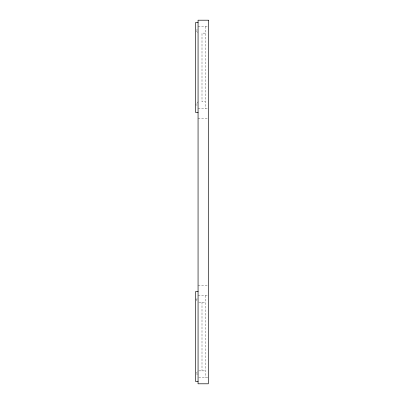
<?xml version="1.0" encoding="UTF-8"?>
<svg xmlns="http://www.w3.org/2000/svg" width="404" height="404" viewBox="0 0 404 404"><rect width="100%" height="100%" fill="white"/><g stroke="black" fill="none" stroke-linecap="round" stroke-linejoin="round"><path stroke-width="0.3" stroke-dasharray="2.02 1.52" d="M198.061 101.838L195.698 104.995L197.47 104.995M196.369 373.129L197.384 371.776M198.061 26.502L207.712 26.502M196.288 29.972L197.47 29.972M205.151 33.123L202 33.123L202 101.838L205.151 101.838M198.061 108.459L207.712 108.459M198.061 118.231L207.676 118.231M198.061 285.769L207.676 285.769M198.061 295.541L208.302 295.541M196.288 299.005L197.47 299.005M198.849 302.162L205.151 302.162M198.849 370.877L205.151 370.877M196.288 374.028L198.061 374.028M198.692 377.498L208.302 377.498M196.369 30.871L198.061 33.123M195.698 299.005L197.384 301.258M205.151 26.502L205.151 108.459M205.151 295.541L205.151 377.498M202 302.162L202 370.877"/><path stroke-width="0.61" d="M198.061 22.407L195.698 22.407L195.698 112.559L198.061 112.559M198.061 291.441L195.698 291.441L195.698 381.593L198.061 381.593M208.302 20.2L198.061 20.2L198.061 383.8L208.302 383.8L208.302 20.2"/></g></svg>
